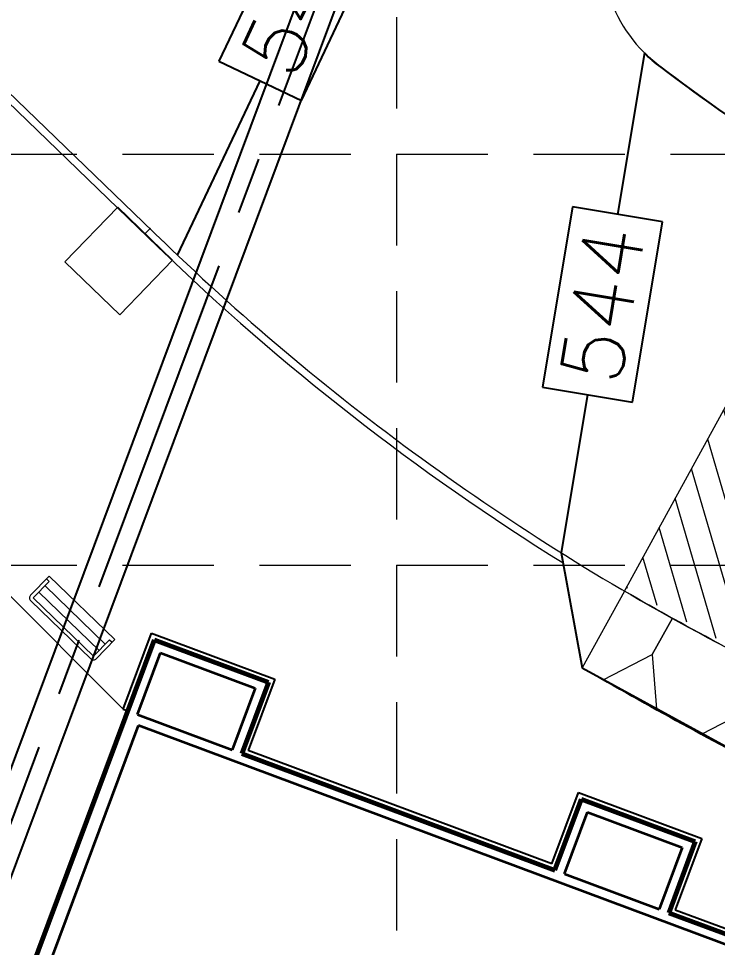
# Model space of a CAD drawing. Header units: feet. Extents: x 2597001 to 2598732, y 7017887 to 7019952.
# Drawn here: x 2597463.5 to 2597509.4, y 7018700.5 to 7018761.5 of the extents above; entities that cross this region are included whole.
import ezdxf
from ezdxf.enums import TextEntityAlignment as Align

# ---------------------------------------------------------------- set-up
doc = ezdxf.new("R2010")
doc.units = ezdxf.units.FT
doc.header["$LTSCALE"] = 30
doc.header["$MEASUREMENT"] = 0
doc.linetypes.add('18358A-BASE-GRAD$0$CENTER2', pattern=[1.125, 0.75, -0.125, 0.125, -0.125])
doc.linetypes.add('HIDDEN', pattern=[0.375, 0.25, -0.125])
for name, color, linetype, lineweight in [('18358A-BASE-SITE$0$A-Sidewalk', 241, 'CONTINUOUS', 20), ('18358A-BASE-SITE$0$A-Tree', 7, 'CONTINUOUS', 20), ('18358A-BASE-SITE$0$BENCH', 210, 'CONTINUOUS', 18), ('18358A-BASE-SITE$0$Curb', 1, 'CONTINUOUS', 9), ('18358A-BASE-SITE$0$PARK-STRIP', 5, 'CONTINUOUS', 0), ('18358A-BASE-SITE$0$STAPLES_A-WALL-PRHT', 1, 'CONTINUOUS', 25), ('18358A-BASE-SITE$0$STAPLES_A-WALL-SHELL-EXT', 1, 'CONTINUOUS', 60), ('18358A-BASE-SITE$0$STAPLES_A-WALL-SHELL-INT', 1, 'CONTINUOUS', 35)]:
    doc.layers.add(name, color=color, linetype=linetype, lineweight=lineweight)
for name, color, linetype in [('GRID', 254, 'HIDDEN'), ('PC', 35, 'CONTINUOUS'), ('STORM', 5, 'CONTINUOUS')]:
    doc.layers.add(name, color=color, linetype=linetype)
doc.styles.add('L100', font='simplex.shx', dxfattribs={"height": 2})

# ---------------------------------------------------------------- blocks, each defined once
blk = doc.blocks.new('18358A-BASE-SITE$0$Treewell 60')
at = {"layer": '18358A-BASE-SITE$0$A-Tree'}
blk.add_line((-6, 0), (0, 0), dxfattribs=at)
blk.add_lwpolyline([(-66, -30), (-6, -30), (-6, 30), (-66, 30)], close=True, dxfattribs=at)

msp = doc.modelspace()

# ---------------------------------------------------------------- hatches: boundary and pattern name
at = {"layer": '18358A-BASE-SITE$0$PARK-STRIP'}
h = msp.add_hatch(dxfattribs=at)
h.set_pattern_fill('ANSI31', scale=12.5, angle=-6.05165, style=0)
h.set_pattern_definition([(106.28, (2597521.0775, 7018725.1536), (-1.49985, -0.43802), [])])
edge = h.paths.add_edge_path()
edge.add_arc((2597677.281, 7019025.84), 348.224, 240.04609, 242.51434, ccw=False)
edge.add_line((2597503.412, 7018724.129), (2597517.832, 7018750.445))
edge.add_arc((2597677.281, 7019025.84), 318.224, 239.92973, 242.63071)
edge.add_line((2597530.986, 7018743.237), (2597516.567, 7018716.921))

# ---------------------------------------------------------------- linework, layer by layer
at = {"layer": '18358A-BASE-SITE$0$A-Sidewalk', "color": 7}
for p, q in [((2597470.374, 7018716.16), (2597460.007, 7018726.527)), ((2597500.528, 7018718.866), (2597499.14, 7018726.427)), ((2597503.292, 7018723.911), (2597500.528, 7018718.866))]:
    msp.add_line(p, q, dxfattribs=at)
at = {"layer": '18358A-BASE-SITE$0$A-Sidewalk', "color": 7, "flags": 128}
for points in [[(2597501.906, 7018718.088), (2597505.113, 7018719.735), (2597506.447, 7018722.127), (2597505.113, 7018719.735), (2597505.397, 7018716.165)], [(2597508.389, 7018714.541), (2597511.539, 7018716.158), (2597512.939, 7018718.677), (2597511.539, 7018716.158), (2597511.811, 7018712.738)]]:
    msp.add_lwpolyline(points, dxfattribs=at)
at = {"layer": '18358A-BASE-SITE$0$A-Sidewalk', "color": 7}
msp.add_arc((2597677.281, 7019025.84), 354.224, 240.067, 242.49343, dxfattribs=at)
at = {"layer": '18358A-BASE-SITE$0$BENCH', "color": 7}
for p, q in [((2597465.514, 7018724.538), (2597464.472, 7018723.459)), ((2597465.514, 7018724.538), (2597465.335, 7018724.712)), ((2597468.787, 7018720.009), (2597464.831, 7018723.83)), ((2597469.196, 7018720.433), (2597465.239, 7018724.253)), ((2597464.472, 7018723.459), (2597468.429, 7018719.638)), ((2597468.429, 7018719.638), (2597469.471, 7018720.718)), ((2597469.471, 7018720.718), (2597469.651, 7018720.544))]:
    msp.add_line(p, q, dxfattribs=at)
msp.add_lwpolyline([(2597469.824, 7018720.724), (2597465.508, 7018724.892), (2597464.293, 7018723.633, 0.414214), (2597464.299, 7018723.279), (2597468.255, 7018719.459, 0.414214), (2597468.609, 7018719.465)], format="xyb", close=True, dxfattribs=at)
at = {"layer": '18358A-BASE-SITE$0$Curb', "color": 7}
for p, q in [((2597472.641, 7018746.531), (2597457.49, 7018761.163)), ((2597472.988, 7018746.891), (2597457.837, 7018761.523))]:
    msp.add_line(p, q, dxfattribs=at)
for centre, radius, start, end in [((2597511.717, 7018766.3), 10, 166.00003, 232.88089), ((2597584.134, 7018861.986), 130, 232.88089, 242.39841), ((2597584.134, 7018861.986), 160.5, 226.00003, 238.07608), ((2597584.134, 7018861.986), 160, 226.00003, 242.39841)]:
    msp.add_arc(centre, radius, start, end, dxfattribs=at)
at = {"layer": '18358A-BASE-SITE$0$PARK-STRIP', "color": 7, "flags": 128}
msp.add_lwpolyline([(2597516.536, 7018716.866, -0.01698), (2597503.292, 7018723.911), (2597517.832, 7018750.445, 0.011786), (2597530.986, 7018743.237)], format="xyb", close=True, dxfattribs=at)
at = {"layer": '18358A-BASE-SITE$0$STAPLES_A-WALL-PRHT', "color": 7}
for p, q in [((2597470.374, 7018716.16), (2597472.235, 7018721.145)), ((2597472.235, 7018721.145), (2597480.336, 7018718.12)), ((2597480.336, 7018718.12), (2597478.591, 7018713.447)), ((2597470.374, 7018716.16), (2597470.686, 7018716.043)), ((2597498.531, 7018706.001), (2597478.591, 7018713.447)), ((2597498.531, 7018706.001), (2597500.276, 7018710.674)), ((2597500.276, 7018710.674), (2597508.376, 7018707.65)), ((2597508.376, 7018707.65), (2597506.631, 7018702.976)), ((2597506.631, 7018702.976), (2597512.94, 7018700.62))]:
    msp.add_line(p, q, dxfattribs=at)
at = {"layer": '18358A-BASE-SITE$0$STAPLES_A-WALL-SHELL-EXT', "color": 7}
for p, q in [((2597414.728, 7018566.183), (2597472.431, 7018720.717)), ((2597472.431, 7018720.717), (2597479.908, 7018717.925)), ((2597479.908, 7018717.925), (2597478.163, 7018713.251)), ((2597478.163, 7018713.251), (2597498.726, 7018705.573)), ((2597498.726, 7018705.573), (2597500.471, 7018710.246)), ((2597500.471, 7018710.246), (2597507.948, 7018707.454)), ((2597507.948, 7018707.454), (2597506.203, 7018702.781)), ((2597506.203, 7018702.781), (2597512.824, 7018700.309))]:
    msp.add_line(p, q, dxfattribs=at)
at = {"layer": '18358A-BASE-SITE$0$STAPLES_A-WALL-SHELL-INT', "color": 7}
for p, q in [((2597471.309, 7018715.811), (2597472.821, 7018719.861)), ((2597472.821, 7018719.861), (2597479.052, 7018717.534)), ((2597479.052, 7018717.534), (2597477.54, 7018713.484)), ((2597471.309, 7018715.811), (2597477.54, 7018713.484)), ((2597416.011, 7018566.769), (2597471.388, 7018715.071)), ((2597512.591, 7018699.686), (2597471.388, 7018715.071)), ((2597499.349, 7018705.34), (2597500.861, 7018709.391)), ((2597500.861, 7018709.391), (2597507.093, 7018707.064)), ((2597507.093, 7018707.064), (2597505.58, 7018703.014)), ((2597499.349, 7018705.34), (2597505.58, 7018703.014))]:
    msp.add_line(p, q, dxfattribs=at)
at = {"layer": 'GRID', "color": 252, "linetype": 'HIDDEN', "lineweight": 0, "ltscale": 0.8}
for p, q in [((2597488.325, 7018941.616), (2597488.325, 7017996.496)), ((2597029.325, 7018752.616), (2598703.325, 7018752.616)), ((2597029.325, 7018725.616), (2598703.325, 7018725.616))]:
    msp.add_line(p, q, dxfattribs=at)
at = {"layer": 'PC', "color": 35}
for p, q in [((2597481.8, 7018769.562), (2597476.656, 7018758.721)), ((2597482.077, 7018756.149), (2597487.22, 7018766.99)), ((2597504.607, 7018759.267), (2597502.841, 7018748.655)), ((2597476.656, 7018758.721), (2597482.077, 7018756.149)), ((2597473.934, 7018745.985), (2597479.366, 7018757.435)), ((2597499.881, 7018749.148), (2597497.911, 7018737.311)), ((2597505.8, 7018748.163), (2597499.881, 7018749.148)), ((2597503.829, 7018736.325), (2597505.8, 7018748.163)), ((2597497.911, 7018737.311), (2597503.829, 7018736.325)), ((2597500.87, 7018736.818), (2597499.14, 7018726.427)), ((2597499.14, 7018726.427), (2597500.528, 7018718.866)), ((2597500.528, 7018718.866), (2597513.683, 7018711.658))]:
    msp.add_line(p, q, dxfattribs=at)
for centre, radius, start, end in [((2597511.717, 7018766.3), 10, 224.68871, 232.88089), ((2597584.134, 7018861.986), 130, 232.88089, 237.0229)]:
    msp.add_arc(centre, radius, start, end, dxfattribs=at)
at = {"layer": 'STORM', "color": 170}
for p, q in [((2597400.391, 7018537.462), (2597503.962, 7018814.783)), ((2597400.391, 7018537.462), (2597503.962, 7018814.783)), ((2597444.525, 7018662.78), (2597501.281, 7018814.75)), ((2597444.525, 7018662.78), (2597501.281, 7018814.75))]:
    msp.add_line(p, q, dxfattribs=at)
at = {"layer": 'STORM', "linetype": '18358A-BASE-GRAD$0$CENTER2'}
msp.add_line((2597445.179, 7018660.957), (2597502.622, 7018814.766), dxfattribs=at)
msp.add_line((2597445.179, 7018660.957), (2597502.622, 7018814.766), dxfattribs=at)

# ---------------------------------------------------------------- block references
at = {"layer": '18358A-BASE-SITE$0$A-Tree', "xscale": 0.08333333333333333, "yscale": 0.08333333333333333, "zscale": 0.08333333333333333, "rotation": 46.00003100003491}
msp.add_blockref('18358A-BASE-SITE$0$Treewell 60', (2597472.169, 7018747.756), dxfattribs=at)

# ---------------------------------------------------------------- texts
at = {"layer": 'PC', "color": 35, "style": 'L100'}
for s, rotation, p in [('545', 64.6185, (2597481.938, 7018762.856)), ('544', 80.54802, (2597501.855, 7018742.737))]:
    msp.add_text(s, height=4, rotation=rotation, dxfattribs=at).set_placement(p, align=Align.MIDDLE_CENTER)

doc.saveas('drawing.dxf')
